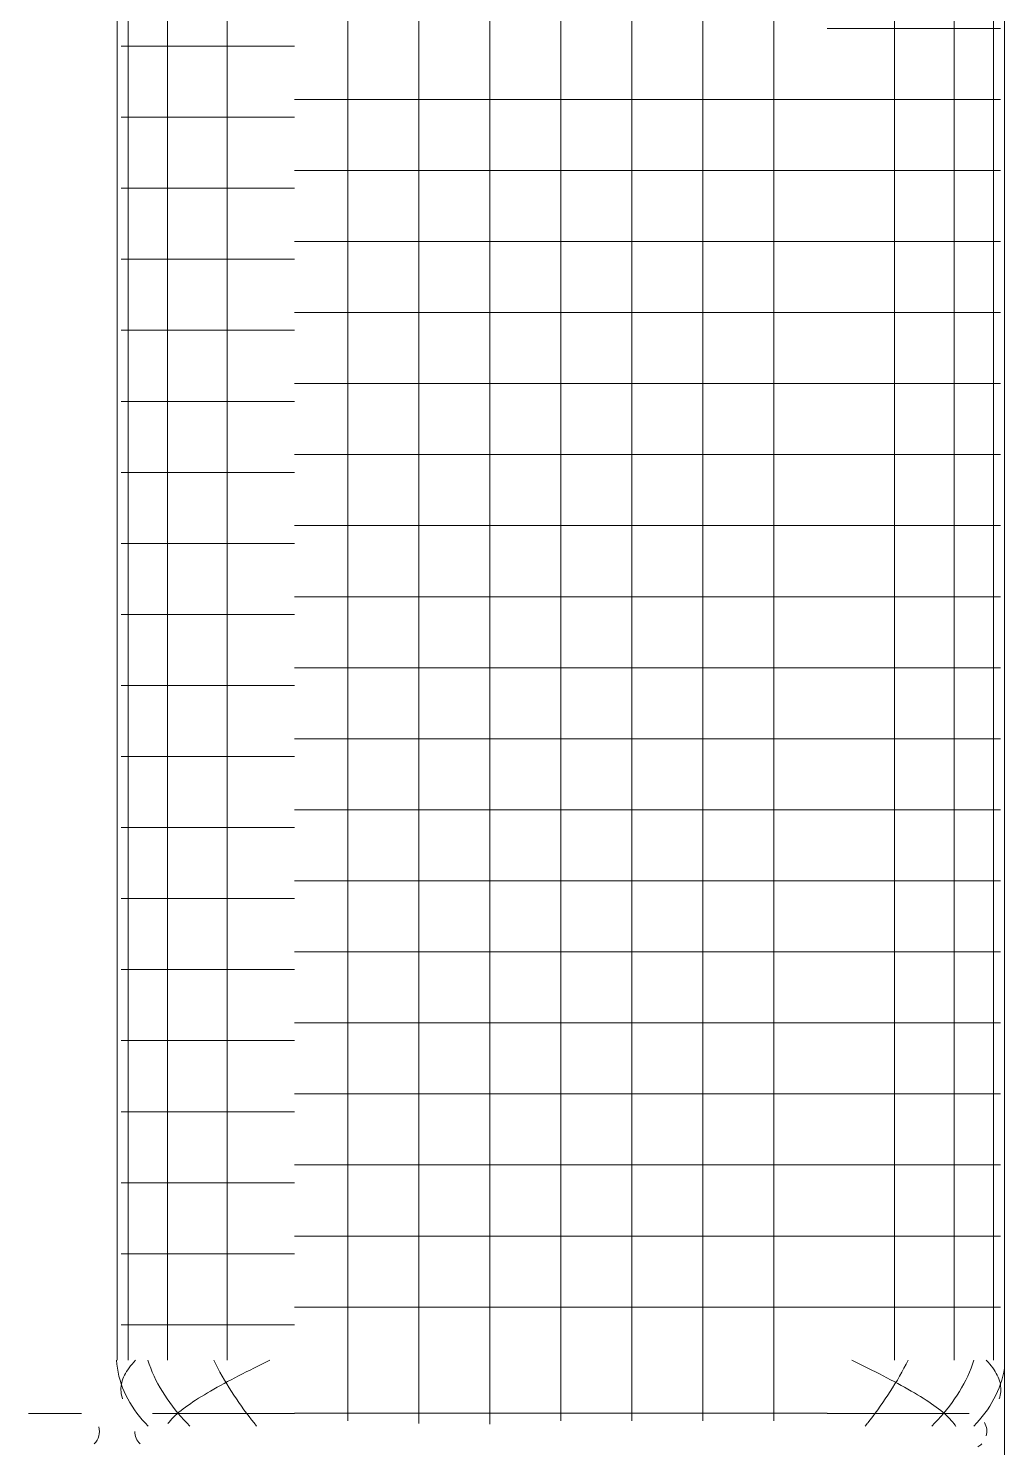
# Model space of a CAD drawing. Header units: millimetres. Extents: x 586.5 to 618.3, y 239.1 to 272.6.
# Drawn here: x 593.647 to 593.922, y 269.4608 to 269.8604 of the extents above; entities that cross this region are included whole.
import ezdxf

# ---------------------------------------------------------------- set-up
doc = ezdxf.new("R2010")
doc.units = ezdxf.units.MM
doc.header["$LTSCALE"] = 75
doc.layers.add('A Arquitetura LRZ', color=252, linetype='Continuous', lineweight=9)
doc.layers.add('A Mobiliário LRZ', color=253, linetype='Continuous', lineweight=9)

msp = doc.modelspace()

# ---------------------------------------------------------------- linework, layer by layer
at = {"layer": 'A Arquitetura LRZ'}
msp.add_line((593.92204, 271.4104), (593.92204, 263.6104), dxfattribs=at)
at = {"layer": 'A Mobiliário LRZ'}
for p, q in [((593.67204, 270.2354), (593.67204, 269.4854)), ((593.67517, 270.2354), (593.67517, 269.4854)), ((593.68628, 270.2354), (593.68628, 269.4854)), ((593.70303, 270.2354), (593.70303, 269.4854)), ((593.73704, 269.4854), (593.73704, 270.2354)), ((593.75704, 269.4854), (593.75704, 270.2354)), ((593.77704, 269.4854), (593.77704, 270.2354)), ((593.79704, 269.4854), (593.79704, 270.2354)), ((593.81704, 269.4854), (593.81704, 270.2354)), ((593.83704, 269.4854), (593.83704, 270.2354)), ((593.85704, 269.4854), (593.85704, 270.2354)), ((593.89106, 269.4854), (593.89106, 270.2354)), ((593.90781, 269.4854), (593.90781, 270.2354)), ((593.91892, 269.4854), (593.91892, 270.2354)), ((593.88514, 269.8604), (593.87204, 269.8604)), ((593.89733, 269.8604), (593.88514, 269.8604)), ((593.90781, 269.8604), (593.89733, 269.8604)), ((593.91585, 269.8604), (593.90781, 269.8604)), ((593.9209, 269.8604), (593.91585, 269.8604)), ((593.67318, 269.8554), (593.67824, 269.8554)), ((593.67824, 269.8554), (593.68628, 269.8554)), ((593.68628, 269.8554), (593.69675, 269.8554)), ((593.69675, 269.8554), (593.70895, 269.8554)), ((593.70895, 269.8554), (593.72204, 269.8554)), ((593.87204, 269.8404), (593.72204, 269.8404)), ((593.88514, 269.8404), (593.87204, 269.8404)), ((593.89733, 269.8404), (593.88514, 269.8404)), ((593.90781, 269.8404), (593.89733, 269.8404)), ((593.91585, 269.8404), (593.90781, 269.8404)), ((593.9209, 269.8404), (593.91585, 269.8404)), ((593.67318, 269.8354), (593.67824, 269.8354)), ((593.67824, 269.8354), (593.68628, 269.8354)), ((593.68628, 269.8354), (593.69675, 269.8354)), ((593.69675, 269.8354), (593.70895, 269.8354)), ((593.70895, 269.8354), (593.72204, 269.8354)), ((593.87204, 269.8204), (593.72204, 269.8204)), ((593.88514, 269.8204), (593.87204, 269.8204)), ((593.89733, 269.8204), (593.88514, 269.8204)), ((593.90781, 269.8204), (593.89733, 269.8204)), ((593.91585, 269.8204), (593.90781, 269.8204)), ((593.9209, 269.8204), (593.91585, 269.8204)), ((593.67318, 269.8154), (593.67824, 269.8154)), ((593.67824, 269.8154), (593.68628, 269.8154)), ((593.68628, 269.8154), (593.69675, 269.8154)), ((593.69675, 269.8154), (593.70895, 269.8154)), ((593.70895, 269.8154), (593.72204, 269.8154)), ((593.87204, 269.8004), (593.72204, 269.8004)), ((593.88514, 269.8004), (593.87204, 269.8004)), ((593.89733, 269.8004), (593.88514, 269.8004)), ((593.90781, 269.8004), (593.89733, 269.8004)), ((593.91585, 269.8004), (593.90781, 269.8004)), ((593.9209, 269.8004), (593.91585, 269.8004)), ((593.67318, 269.7954), (593.67824, 269.7954)), ((593.67824, 269.7954), (593.68628, 269.7954)), ((593.68628, 269.7954), (593.69675, 269.7954)), ((593.69675, 269.7954), (593.70895, 269.7954)), ((593.70895, 269.7954), (593.72204, 269.7954)), ((593.87204, 269.7804), (593.72204, 269.7804)), ((593.88514, 269.7804), (593.87204, 269.7804)), ((593.89733, 269.7804), (593.88514, 269.7804)), ((593.90781, 269.7804), (593.89733, 269.7804)), ((593.91585, 269.7804), (593.90781, 269.7804)), ((593.9209, 269.7804), (593.91585, 269.7804)), ((593.67318, 269.7754), (593.67824, 269.7754)), ((593.67824, 269.7754), (593.68628, 269.7754)), ((593.68628, 269.7754), (593.69675, 269.7754)), ((593.69675, 269.7754), (593.70895, 269.7754)), ((593.70895, 269.7754), (593.72204, 269.7754)), ((593.87204, 269.7604), (593.72204, 269.7604)), ((593.88514, 269.7604), (593.87204, 269.7604)), ((593.89733, 269.7604), (593.88514, 269.7604)), ((593.90781, 269.7604), (593.89733, 269.7604)), ((593.91585, 269.7604), (593.90781, 269.7604)), ((593.9209, 269.7604), (593.91585, 269.7604)), ((593.67318, 269.7554), (593.67824, 269.7554)), ((593.67824, 269.7554), (593.68628, 269.7554)), ((593.68628, 269.7554), (593.69675, 269.7554)), ((593.69675, 269.7554), (593.70895, 269.7554)), ((593.70895, 269.7554), (593.72204, 269.7554)), ((593.87204, 269.7404), (593.72204, 269.7404)), ((593.88514, 269.7404), (593.87204, 269.7404)), ((593.89733, 269.7404), (593.88514, 269.7404)), ((593.90781, 269.7404), (593.89733, 269.7404)), ((593.91585, 269.7404), (593.90781, 269.7404)), ((593.9209, 269.7404), (593.91585, 269.7404)), ((593.67318, 269.7354), (593.67824, 269.7354)), ((593.67824, 269.7354), (593.68628, 269.7354)), ((593.68628, 269.7354), (593.69675, 269.7354)), ((593.69675, 269.7354), (593.70895, 269.7354)), ((593.70895, 269.7354), (593.72204, 269.7354)), ((593.87204, 269.7204), (593.72204, 269.7204)), ((593.88514, 269.7204), (593.87204, 269.7204)), ((593.89733, 269.7204), (593.88514, 269.7204)), ((593.90781, 269.7204), (593.89733, 269.7204)), ((593.91585, 269.7204), (593.90781, 269.7204)), ((593.9209, 269.7204), (593.91585, 269.7204)), ((593.67318, 269.7154), (593.67824, 269.7154)), ((593.67824, 269.7154), (593.68628, 269.7154)), ((593.68628, 269.7154), (593.69675, 269.7154)), ((593.69675, 269.7154), (593.70895, 269.7154)), ((593.70895, 269.7154), (593.72204, 269.7154)), ((593.87204, 269.7004), (593.72204, 269.7004)), ((593.88514, 269.7004), (593.87204, 269.7004)), ((593.89733, 269.7004), (593.88514, 269.7004)), ((593.90781, 269.7004), (593.89733, 269.7004)), ((593.91585, 269.7004), (593.90781, 269.7004)), ((593.9209, 269.7004), (593.91585, 269.7004)), ((593.67318, 269.6954), (593.67824, 269.6954)), ((593.67824, 269.6954), (593.68628, 269.6954)), ((593.68628, 269.6954), (593.69675, 269.6954)), ((593.69675, 269.6954), (593.70895, 269.6954)), ((593.70895, 269.6954), (593.72204, 269.6954)), ((593.87204, 269.6804), (593.72204, 269.6804)), ((593.88514, 269.6804), (593.87204, 269.6804)), ((593.89733, 269.6804), (593.88514, 269.6804)), ((593.90781, 269.6804), (593.89733, 269.6804)), ((593.91585, 269.6804), (593.90781, 269.6804)), ((593.9209, 269.6804), (593.91585, 269.6804)), ((593.67318, 269.6754), (593.67824, 269.6754)), ((593.67824, 269.6754), (593.68628, 269.6754)), ((593.68628, 269.6754), (593.69675, 269.6754)), ((593.69675, 269.6754), (593.70895, 269.6754)), ((593.70895, 269.6754), (593.72204, 269.6754)), ((593.87204, 269.6604), (593.72204, 269.6604)), ((593.88514, 269.6604), (593.87204, 269.6604)), ((593.89733, 269.6604), (593.88514, 269.6604)), ((593.90781, 269.6604), (593.89733, 269.6604)), ((593.91585, 269.6604), (593.90781, 269.6604)), ((593.9209, 269.6604), (593.91585, 269.6604)), ((593.67318, 269.6554), (593.67824, 269.6554)), ((593.67824, 269.6554), (593.68628, 269.6554)), ((593.68628, 269.6554), (593.69675, 269.6554)), ((593.69675, 269.6554), (593.70895, 269.6554)), ((593.70895, 269.6554), (593.72204, 269.6554)), ((593.87204, 269.6404), (593.72204, 269.6404)), ((593.88514, 269.6404), (593.87204, 269.6404)), ((593.89733, 269.6404), (593.88514, 269.6404)), ((593.90781, 269.6404), (593.89733, 269.6404)), ((593.91585, 269.6404), (593.90781, 269.6404)), ((593.9209, 269.6404), (593.91585, 269.6404)), ((593.67318, 269.6354), (593.67824, 269.6354)), ((593.67824, 269.6354), (593.68628, 269.6354)), ((593.68628, 269.6354), (593.69675, 269.6354)), ((593.69675, 269.6354), (593.70895, 269.6354)), ((593.70895, 269.6354), (593.72204, 269.6354)), ((593.87204, 269.6204), (593.72204, 269.6204)), ((593.88514, 269.6204), (593.87204, 269.6204)), ((593.89733, 269.6204), (593.88514, 269.6204)), ((593.90781, 269.6204), (593.89733, 269.6204)), ((593.91585, 269.6204), (593.90781, 269.6204)), ((593.9209, 269.6204), (593.91585, 269.6204)), ((593.67318, 269.6154), (593.67824, 269.6154)), ((593.67824, 269.6154), (593.68628, 269.6154)), ((593.68628, 269.6154), (593.69675, 269.6154)), ((593.69675, 269.6154), (593.70895, 269.6154)), ((593.70895, 269.6154), (593.72204, 269.6154)), ((593.87204, 269.6004), (593.72204, 269.6004)), ((593.88514, 269.6004), (593.87204, 269.6004)), ((593.89733, 269.6004), (593.88514, 269.6004)), ((593.90781, 269.6004), (593.89733, 269.6004)), ((593.91585, 269.6004), (593.90781, 269.6004)), ((593.9209, 269.6004), (593.91585, 269.6004)), ((593.67318, 269.5954), (593.67824, 269.5954)), ((593.67824, 269.5954), (593.68628, 269.5954)), ((593.68628, 269.5954), (593.69675, 269.5954)), ((593.69675, 269.5954), (593.70895, 269.5954)), ((593.70895, 269.5954), (593.72204, 269.5954)), ((593.87204, 269.5804), (593.72204, 269.5804)), ((593.88514, 269.5804), (593.87204, 269.5804)), ((593.89733, 269.5804), (593.88514, 269.5804)), ((593.90781, 269.5804), (593.89733, 269.5804)), ((593.91585, 269.5804), (593.90781, 269.5804)), ((593.9209, 269.5804), (593.91585, 269.5804)), ((593.67318, 269.5754), (593.67824, 269.5754)), ((593.67824, 269.5754), (593.68628, 269.5754)), ((593.68628, 269.5754), (593.69675, 269.5754)), ((593.69675, 269.5754), (593.70895, 269.5754)), ((593.70895, 269.5754), (593.72204, 269.5754)), ((593.87204, 269.5604), (593.72204, 269.5604)), ((593.88514, 269.5604), (593.87204, 269.5604)), ((593.89733, 269.5604), (593.88514, 269.5604)), ((593.90781, 269.5604), (593.89733, 269.5604)), ((593.91585, 269.5604), (593.90781, 269.5604)), ((593.9209, 269.5604), (593.91585, 269.5604)), ((593.67318, 269.5554), (593.67824, 269.5554)), ((593.67824, 269.5554), (593.68628, 269.5554)), ((593.68628, 269.5554), (593.69675, 269.5554)), ((593.69675, 269.5554), (593.70895, 269.5554)), ((593.70895, 269.5554), (593.72204, 269.5554)), ((593.87204, 269.5404), (593.72204, 269.5404)), ((593.88514, 269.5404), (593.87204, 269.5404)), ((593.89733, 269.5404), (593.88514, 269.5404)), ((593.90781, 269.5404), (593.89733, 269.5404)), ((593.91585, 269.5404), (593.90781, 269.5404)), ((593.9209, 269.5404), (593.91585, 269.5404)), ((593.67318, 269.5354), (593.67824, 269.5354)), ((593.67824, 269.5354), (593.68628, 269.5354)), ((593.68628, 269.5354), (593.69675, 269.5354)), ((593.69675, 269.5354), (593.70895, 269.5354)), ((593.70895, 269.5354), (593.72204, 269.5354)), ((593.87204, 269.5204), (593.72204, 269.5204)), ((593.88514, 269.5204), (593.87204, 269.5204)), ((593.89733, 269.5204), (593.88514, 269.5204)), ((593.90781, 269.5204), (593.89733, 269.5204)), ((593.91585, 269.5204), (593.90781, 269.5204)), ((593.9209, 269.5204), (593.91585, 269.5204)), ((593.67318, 269.5154), (593.67824, 269.5154)), ((593.67824, 269.5154), (593.68628, 269.5154)), ((593.68628, 269.5154), (593.69675, 269.5154)), ((593.69675, 269.5154), (593.70895, 269.5154)), ((593.70895, 269.5154), (593.72204, 269.5154)), ((593.87204, 269.5004), (593.72204, 269.5004)), ((593.88514, 269.5004), (593.87204, 269.5004)), ((593.89733, 269.5004), (593.88514, 269.5004)), ((593.90781, 269.5004), (593.89733, 269.5004)), ((593.91585, 269.5004), (593.90781, 269.5004)), ((593.9209, 269.5004), (593.91585, 269.5004)), ((593.67318, 269.4954), (593.67824, 269.4954)), ((593.67824, 269.4954), (593.68628, 269.4954)), ((593.68628, 269.4954), (593.69675, 269.4954)), ((593.69675, 269.4954), (593.70895, 269.4954)), ((593.70895, 269.4954), (593.72204, 269.4954)), ((593.67185, 269.4854), (593.67196, 269.48429)), ((593.67625, 269.48435), (593.67672, 269.48488)), ((593.67672, 269.48488), (593.67722, 269.4854)), ((593.6807, 269.4854), (593.68108, 269.48429)), ((593.69925, 269.4854), (593.69981, 269.48429)), ((593.71283, 269.48431), (593.71396, 269.48486)), ((593.71396, 269.48486), (593.71509, 269.4854)), ((593.73704, 269.47521), (593.73704, 269.4854)), ((593.75704, 269.47521), (593.75704, 269.4854)), ((593.77704, 269.47521), (593.77704, 269.4854)), ((593.79704, 269.47521), (593.79704, 269.4854)), ((593.81704, 269.47521), (593.81704, 269.4854)), ((593.83704, 269.47521), (593.83704, 269.4854)), ((593.85704, 269.47521), (593.85704, 269.4854)), ((593.88013, 269.48486), (593.879, 269.4854)), ((593.88126, 269.48431), (593.88013, 269.48486)), ((593.89427, 269.48429), (593.89484, 269.4854)), ((593.91301, 269.48429), (593.91339, 269.4854)), ((593.91737, 269.48488), (593.91687, 269.4854)), ((593.91783, 269.48435), (593.91737, 269.48488)), ((593.67196, 269.48429), (593.67211, 269.48317)), ((593.67211, 269.48317), (593.67231, 269.48206)), ((593.67231, 269.48206), (593.67256, 269.48096)), ((593.67256, 269.48096), (593.67286, 269.47986)), ((593.67366, 269.48015), (593.67387, 269.48067)), ((593.67387, 269.48067), (593.67411, 269.48119)), ((593.67411, 269.48119), (593.67439, 269.48171)), ((593.67439, 269.48171), (593.6747, 269.48224)), ((593.6747, 269.48224), (593.67504, 269.48276)), ((593.67504, 269.48276), (593.67541, 269.48329)), ((593.67541, 269.48329), (593.67582, 269.48382)), ((593.67582, 269.48382), (593.67625, 269.48435)), ((593.68108, 269.48429), (593.6815, 269.48317)), ((593.6815, 269.48317), (593.68195, 269.48206)), ((593.68195, 269.48206), (593.68245, 269.48096)), ((593.68245, 269.48096), (593.68298, 269.47986)), ((593.69981, 269.48429), (593.7004, 269.48317)), ((593.7004, 269.48317), (593.70101, 269.48206)), ((593.70101, 269.48206), (593.70163, 269.48096)), ((593.70163, 269.48096), (593.70227, 269.47986)), ((593.7052, 269.48049), (593.70625, 269.48103)), ((593.70625, 269.48103), (593.70732, 269.48158)), ((593.70732, 269.48158), (593.7084, 269.48212)), ((593.7084, 269.48212), (593.70949, 269.48267)), ((593.70949, 269.48267), (593.71059, 269.48321)), ((593.71059, 269.48321), (593.7117, 269.48376)), ((593.7117, 269.48376), (593.71283, 269.48431)), ((593.88238, 269.48376), (593.88126, 269.48431)), ((593.8835, 269.48321), (593.88238, 269.48376)), ((593.8846, 269.48267), (593.8835, 269.48321)), ((593.88569, 269.48212), (593.8846, 269.48267)), ((593.88677, 269.48158), (593.88569, 269.48212)), ((593.88783, 269.48103), (593.88677, 269.48158)), ((593.88888, 269.48049), (593.88783, 269.48103)), ((593.89182, 269.47986), (593.89246, 269.48096)), ((593.89246, 269.48096), (593.89308, 269.48206)), ((593.89308, 269.48206), (593.89369, 269.48317)), ((593.89369, 269.48317), (593.89427, 269.48429)), ((593.91111, 269.47986), (593.91164, 269.48096)), ((593.91164, 269.48096), (593.91213, 269.48206)), ((593.91213, 269.48206), (593.91259, 269.48317)), ((593.91259, 269.48317), (593.91301, 269.48429)), ((593.91827, 269.48382), (593.91783, 269.48435)), ((593.91868, 269.48329), (593.91827, 269.48382)), ((593.91905, 269.48276), (593.91868, 269.48329)), ((593.91939, 269.48224), (593.91905, 269.48276)), ((593.9197, 269.48171), (593.91939, 269.48224)), ((593.91997, 269.48119), (593.9197, 269.48171)), ((593.92022, 269.48067), (593.91997, 269.48119)), ((593.92042, 269.48015), (593.92022, 269.48067)), ((593.92123, 269.47986), (593.92153, 269.48096)), ((593.92153, 269.48096), (593.92178, 269.48206)), ((593.92178, 269.48206), (593.92198, 269.48317)), ((593.67286, 269.47986), (593.67321, 269.47877)), ((593.67311, 269.47707), (593.67312, 269.47758)), ((593.67314, 269.47656), (593.67311, 269.47707)), ((593.67312, 269.47758), (593.67316, 269.47809)), ((593.67316, 269.47809), (593.67324, 269.4786)), ((593.67321, 269.47877), (593.6736, 269.47769)), ((593.67324, 269.4786), (593.67335, 269.47911)), ((593.67335, 269.47911), (593.67349, 269.47963)), ((593.67349, 269.47963), (593.67366, 269.48015)), ((593.6736, 269.47769), (593.67404, 269.47662)), ((593.68298, 269.47986), (593.68355, 269.47877)), ((593.68355, 269.47877), (593.68415, 269.47769)), ((593.68415, 269.47769), (593.68478, 269.47662)), ((593.69747, 269.47624), (593.69837, 269.47676)), ((593.69837, 269.47676), (593.69928, 269.47729)), ((593.69928, 269.47729), (593.70022, 269.47782)), ((593.70022, 269.47782), (593.70118, 269.47835)), ((593.70118, 269.47835), (593.70215, 269.47888)), ((593.70215, 269.47888), (593.70315, 269.47942)), ((593.70227, 269.47986), (593.70292, 269.47877)), ((593.70292, 269.47877), (593.70359, 269.47769)), ((593.70315, 269.47942), (593.70417, 269.47995)), ((593.70359, 269.47769), (593.70427, 269.47662)), ((593.70417, 269.47995), (593.7052, 269.48049)), ((593.88992, 269.47995), (593.88888, 269.48049)), ((593.88982, 269.47662), (593.8905, 269.47769)), ((593.89093, 269.47942), (593.88992, 269.47995)), ((593.8905, 269.47769), (593.89116, 269.47877)), ((593.89193, 269.47888), (593.89093, 269.47942)), ((593.89116, 269.47877), (593.89182, 269.47986)), ((593.89291, 269.47835), (593.89193, 269.47888)), ((593.89387, 269.47782), (593.89291, 269.47835)), ((593.89481, 269.47729), (593.89387, 269.47782)), ((593.89572, 269.47676), (593.89481, 269.47729)), ((593.89661, 269.47624), (593.89572, 269.47676)), ((593.9093, 269.47662), (593.90994, 269.47769)), ((593.90994, 269.47769), (593.91054, 269.47877)), ((593.91054, 269.47877), (593.91111, 269.47986)), ((593.92004, 269.47662), (593.92048, 269.47769)), ((593.9206, 269.47963), (593.92042, 269.48015)), ((593.92048, 269.47769), (593.92088, 269.47877)), ((593.92074, 269.47911), (593.9206, 269.47963)), ((593.92085, 269.4786), (593.92074, 269.47911)), ((593.92092, 269.47809), (593.92085, 269.4786)), ((593.92088, 269.47877), (593.92123, 269.47986)), ((593.92097, 269.47758), (593.92092, 269.47809)), ((593.92095, 269.47656), (593.92097, 269.47707)), ((593.92097, 269.47707), (593.92097, 269.47758)), ((593.6732, 269.47606), (593.67314, 269.47656)), ((593.67329, 269.47556), (593.6732, 269.47606)), ((593.67342, 269.47507), (593.67329, 269.47556)), ((593.67358, 269.47458), (593.67342, 269.47507)), ((593.67404, 269.47662), (593.67453, 269.47556)), ((593.67453, 269.47556), (593.67506, 269.47452)), ((593.67506, 269.47452), (593.67563, 269.47349)), ((593.67563, 269.47349), (593.67625, 269.47248)), ((593.68478, 269.47662), (593.68545, 269.47556)), ((593.68545, 269.47556), (593.68614, 269.47452)), ((593.68614, 269.47452), (593.68687, 269.47349)), ((593.68687, 269.47349), (593.68762, 269.47248)), ((593.6913, 269.4722), (593.69197, 269.47269)), ((593.69197, 269.47269), (593.69267, 269.47319)), ((593.69267, 269.47319), (593.6934, 269.47369)), ((593.6934, 269.47369), (593.69416, 269.47419)), ((593.69416, 269.47419), (593.69495, 269.4747)), ((593.69495, 269.4747), (593.69577, 269.47521)), ((593.69577, 269.47521), (593.69661, 269.47572)), ((593.69661, 269.47572), (593.69747, 269.47624)), ((593.70427, 269.47662), (593.70496, 269.47556)), ((593.70496, 269.47556), (593.70566, 269.47452)), ((593.70566, 269.47452), (593.70636, 269.47349)), ((593.70636, 269.47349), (593.70707, 269.47248)), ((593.73704, 269.46835), (593.73704, 269.47521)), ((593.75704, 269.46762), (593.75704, 269.47521)), ((593.77704, 269.46746), (593.77704, 269.47521)), ((593.79704, 269.46835), (593.79704, 269.47521)), ((593.81704, 269.46835), (593.81704, 269.47521)), ((593.83704, 269.46835), (593.83704, 269.47521)), ((593.85704, 269.46835), (593.85704, 269.47521)), ((593.88702, 269.47248), (593.88773, 269.47349)), ((593.88773, 269.47349), (593.88843, 269.47452)), ((593.88843, 269.47452), (593.88913, 269.47556)), ((593.88913, 269.47556), (593.88982, 269.47662)), ((593.89748, 269.47572), (593.89661, 269.47624)), ((593.89832, 269.47521), (593.89748, 269.47572)), ((593.89913, 269.4747), (593.89832, 269.47521)), ((593.89992, 269.47419), (593.89913, 269.4747)), ((593.90068, 269.47369), (593.89992, 269.47419)), ((593.90141, 269.47319), (593.90068, 269.47369)), ((593.90212, 269.47269), (593.90141, 269.47319)), ((593.90279, 269.4722), (593.90212, 269.47269)), ((593.90647, 269.47248), (593.90722, 269.47349)), ((593.90722, 269.47349), (593.90794, 269.47452)), ((593.90794, 269.47452), (593.90864, 269.47556)), ((593.90864, 269.47556), (593.9093, 269.47662)), ((593.91784, 269.47248), (593.91845, 269.47349)), ((593.91845, 269.47349), (593.91903, 269.47452)), ((593.91903, 269.47452), (593.91956, 269.47556)), ((593.91956, 269.47556), (593.92004, 269.47662)), ((593.92051, 269.47458), (593.92067, 269.47507)), ((593.92067, 269.47507), (593.92079, 269.47556)), ((593.92079, 269.47556), (593.92089, 269.47606)), ((593.92089, 269.47606), (593.92095, 269.47656)), ((593.64721, 269.4704), (593.64704, 269.4704)), ((593.64781, 269.4704), (593.64721, 269.4704)), ((593.6484, 269.4704), (593.64781, 269.4704)), ((593.649, 269.4704), (593.6484, 269.4704)), ((593.64959, 269.4704), (593.649, 269.4704)), ((593.65018, 269.4704), (593.64959, 269.4704)), ((593.65077, 269.4704), (593.65018, 269.4704)), ((593.65134, 269.4704), (593.65077, 269.4704)), ((593.65192, 269.4704), (593.65134, 269.4704)), ((593.65248, 269.4704), (593.65192, 269.4704)), ((593.65303, 269.4704), (593.65248, 269.4704)), ((593.65358, 269.4704), (593.65303, 269.4704)), ((593.65411, 269.4704), (593.65358, 269.4704)), ((593.65464, 269.4704), (593.65411, 269.4704)), ((593.65515, 269.4704), (593.65464, 269.4704)), ((593.65565, 269.4704), (593.65515, 269.4704)), ((593.65613, 269.4704), (593.65565, 269.4704)), ((593.6566, 269.4704), (593.65613, 269.4704)), ((593.65706, 269.4704), (593.6566, 269.4704)), ((593.65749, 269.4704), (593.65706, 269.4704)), ((593.65792, 269.4704), (593.65749, 269.4704)), ((593.65832, 269.4704), (593.65792, 269.4704)), ((593.65871, 269.4704), (593.65832, 269.4704)), ((593.65907, 269.4704), (593.65871, 269.4704)), ((593.65942, 269.4704), (593.65907, 269.4704)), ((593.65975, 269.4704), (593.65942, 269.4704)), ((593.66006, 269.4704), (593.65975, 269.4704)), ((593.66035, 269.4704), (593.66006, 269.4704)), ((593.66061, 269.4704), (593.66035, 269.4704)), ((593.66086, 269.4704), (593.66061, 269.4704)), ((593.66108, 269.4704), (593.66086, 269.4704)), ((593.66128, 269.4704), (593.66108, 269.4704)), ((593.66146, 269.4704), (593.66128, 269.4704)), ((593.66161, 269.4704), (593.66146, 269.4704)), ((593.66174, 269.4704), (593.66161, 269.4704)), ((593.66185, 269.4704), (593.66174, 269.4704)), ((593.66194, 269.4704), (593.66185, 269.4704)), ((593.662, 269.4704), (593.66194, 269.4704)), ((593.66203, 269.4704), (593.662, 269.4704)), ((593.67625, 269.47248), (593.67691, 269.47149)), ((593.67691, 269.47149), (593.6776, 269.47053)), ((593.6776, 269.47053), (593.67834, 269.46958)), ((593.67834, 269.46958), (593.67911, 269.46866)), ((593.68205, 269.4704), (593.68204, 269.4704)), ((593.6821, 269.4704), (593.68205, 269.4704)), ((593.68221, 269.4704), (593.6821, 269.4704)), ((593.68239, 269.4704), (593.68221, 269.4704)), ((593.68263, 269.4704), (593.68239, 269.4704)), ((593.68293, 269.4704), (593.68263, 269.4704)), ((593.68329, 269.4704), (593.68293, 269.4704)), ((593.68372, 269.4704), (593.68329, 269.4704)), ((593.68421, 269.4704), (593.68372, 269.4704)), ((593.68476, 269.4704), (593.68421, 269.4704)), ((593.68537, 269.4704), (593.68476, 269.4704)), ((593.68604, 269.4704), (593.68537, 269.4704)), ((593.68677, 269.4704), (593.68604, 269.4704)), ((593.68755, 269.4704), (593.68677, 269.4704)), ((593.68706, 269.46847), (593.68748, 269.46892)), ((593.68748, 269.46892), (593.68792, 269.46937)), ((593.68838, 269.4704), (593.68755, 269.4704)), ((593.68762, 269.47248), (593.68839, 269.47149)), ((593.68792, 269.46937), (593.68841, 269.46983)), ((593.68928, 269.4704), (593.68838, 269.4704)), ((593.68839, 269.47149), (593.68919, 269.47053)), ((593.68841, 269.46983), (593.68892, 269.47029)), ((593.68892, 269.47029), (593.68947, 269.47076)), ((593.68919, 269.47053), (593.69001, 269.46958)), ((593.69022, 269.4704), (593.68928, 269.4704)), ((593.68947, 269.47076), (593.69005, 269.47124)), ((593.69001, 269.46958), (593.69085, 269.46866)), ((593.69005, 269.47124), (593.69066, 269.47172)), ((593.69121, 269.4704), (593.69022, 269.4704)), ((593.69066, 269.47172), (593.6913, 269.4722)), ((593.69226, 269.4704), (593.69121, 269.4704)), ((593.69335, 269.4704), (593.69226, 269.4704)), ((593.69449, 269.4704), (593.69335, 269.4704)), ((593.69567, 269.4704), (593.69449, 269.4704)), ((593.69689, 269.4704), (593.69567, 269.4704)), ((593.69816, 269.4704), (593.69689, 269.4704)), ((593.69946, 269.4704), (593.69816, 269.4704)), ((593.7008, 269.4704), (593.69946, 269.4704)), ((593.70217, 269.4704), (593.7008, 269.4704)), ((593.70357, 269.4704), (593.70217, 269.4704)), ((593.70501, 269.4704), (593.70357, 269.4704)), ((593.70647, 269.4704), (593.70501, 269.4704)), ((593.70795, 269.4704), (593.70647, 269.4704)), ((593.70707, 269.47248), (593.70778, 269.47149)), ((593.70778, 269.47149), (593.70849, 269.47053)), ((593.70946, 269.4704), (593.70795, 269.4704)), ((593.70849, 269.47053), (593.7092, 269.46958)), ((593.7092, 269.46958), (593.70991, 269.46866)), ((593.71099, 269.4704), (593.70946, 269.4704)), ((593.71254, 269.4704), (593.71099, 269.4704)), ((593.7141, 269.4704), (593.71254, 269.4704)), ((593.71567, 269.4704), (593.7141, 269.4704)), ((593.71725, 269.4704), (593.71567, 269.4704)), ((593.71885, 269.4704), (593.71725, 269.4704)), ((593.72044, 269.4704), (593.71885, 269.4704)), ((593.72204, 269.4704), (593.72044, 269.4704)), ((593.72204, 269.47053), (593.87204, 269.47053)), ((593.87248, 269.4704), (593.87204, 269.4704)), ((593.87407, 269.4704), (593.87248, 269.4704)), ((593.87567, 269.4704), (593.87407, 269.4704)), ((593.87726, 269.4704), (593.87567, 269.4704)), ((593.87884, 269.4704), (593.87726, 269.4704)), ((593.88041, 269.4704), (593.87884, 269.4704)), ((593.88197, 269.4704), (593.88041, 269.4704)), ((593.88351, 269.4704), (593.88197, 269.4704)), ((593.88504, 269.4704), (593.88351, 269.4704)), ((593.88418, 269.46866), (593.88489, 269.46958)), ((593.88489, 269.46958), (593.8856, 269.47053)), ((593.88654, 269.4704), (593.88504, 269.4704)), ((593.8856, 269.47053), (593.88631, 269.47149)), ((593.88631, 269.47149), (593.88702, 269.47248)), ((593.88802, 269.4704), (593.88654, 269.4704)), ((593.88947, 269.4704), (593.88802, 269.4704)), ((593.8909, 269.4704), (593.88947, 269.4704)), ((593.89229, 269.4704), (593.8909, 269.4704)), ((593.89366, 269.4704), (593.89229, 269.4704)), ((593.89498, 269.4704), (593.89366, 269.4704)), ((593.89628, 269.4704), (593.89498, 269.4704)), ((593.89753, 269.4704), (593.89628, 269.4704)), ((593.89874, 269.4704), (593.89753, 269.4704)), ((593.89991, 269.4704), (593.89874, 269.4704)), ((593.90104, 269.4704), (593.89991, 269.4704)), ((593.90212, 269.4704), (593.90104, 269.4704)), ((593.90315, 269.4704), (593.90212, 269.4704)), ((593.90343, 269.47172), (593.90279, 269.4722)), ((593.90413, 269.4704), (593.90315, 269.4704)), ((593.90324, 269.46866), (593.90408, 269.46958)), ((593.90404, 269.47124), (593.90343, 269.47172)), ((593.90462, 269.47076), (593.90404, 269.47124)), ((593.90408, 269.46958), (593.9049, 269.47053)), ((593.90506, 269.4704), (593.90413, 269.4704)), ((593.90517, 269.47029), (593.90462, 269.47076)), ((593.9049, 269.47053), (593.90569, 269.47149)), ((593.90593, 269.4704), (593.90506, 269.4704)), ((593.90568, 269.46983), (593.90517, 269.47029)), ((593.90616, 269.46937), (593.90568, 269.46983)), ((593.90569, 269.47149), (593.90647, 269.47248)), ((593.90676, 269.4704), (593.90593, 269.4704)), ((593.90661, 269.46892), (593.90616, 269.46937)), ((593.90702, 269.46847), (593.90661, 269.46892)), ((593.90752, 269.4704), (593.90676, 269.4704)), ((593.90823, 269.4704), (593.90752, 269.4704)), ((593.90889, 269.4704), (593.90823, 269.4704)), ((593.90948, 269.4704), (593.90889, 269.4704)), ((593.91001, 269.4704), (593.90948, 269.4704)), ((593.91049, 269.4704), (593.91001, 269.4704)), ((593.9109, 269.4704), (593.91049, 269.4704)), ((593.91125, 269.4704), (593.9109, 269.4704)), ((593.91153, 269.4704), (593.91125, 269.4704)), ((593.91176, 269.4704), (593.91153, 269.4704)), ((593.91192, 269.4704), (593.91176, 269.4704)), ((593.91201, 269.4704), (593.91192, 269.4704)), ((593.91204, 269.4704), (593.91201, 269.4704)), ((593.91498, 269.46866), (593.91575, 269.46958)), ((593.91575, 269.46958), (593.91648, 269.47053)), ((593.91648, 269.47053), (593.91718, 269.47149)), ((593.91718, 269.47149), (593.91784, 269.47248)), ((593.67911, 269.46866), (593.67991, 269.46776)), ((593.67991, 269.46776), (593.68075, 269.46689)), ((593.68633, 269.46759), (593.68668, 269.46803)), ((593.68668, 269.46803), (593.68706, 269.46847)), ((593.69085, 269.46866), (593.6917, 269.46776)), ((593.6917, 269.46776), (593.69257, 269.46689)), ((593.70991, 269.46866), (593.71061, 269.46776)), ((593.71061, 269.46776), (593.71131, 269.46689)), ((593.88277, 269.46689), (593.88341, 269.46769)), ((593.88347, 269.46776), (593.88418, 269.46866)), ((593.90151, 269.46689), (593.90239, 269.46776)), ((593.90239, 269.46776), (593.90324, 269.46866)), ((593.90741, 269.46803), (593.90702, 269.46847)), ((593.90775, 269.46759), (593.90741, 269.46803)), ((593.90807, 269.46716), (593.90775, 269.46759)), ((593.90834, 269.46674), (593.90807, 269.46716)), ((593.91334, 269.46689), (593.91417, 269.46776)), ((593.91417, 269.46776), (593.91498, 269.46866))]:
    msp.add_line(p, q, dxfattribs=at)
for centre, start, end in [((593.66204, 269.4654), 315, 15), ((593.68204, 269.4654), 180, 225), ((593.91204, 269.4654), 345, 30), ((593.91204, 269.4654), 300, 315)]:
    msp.add_arc(centre, 0.005, start, end, dxfattribs=at)

doc.saveas('drawing.dxf')
